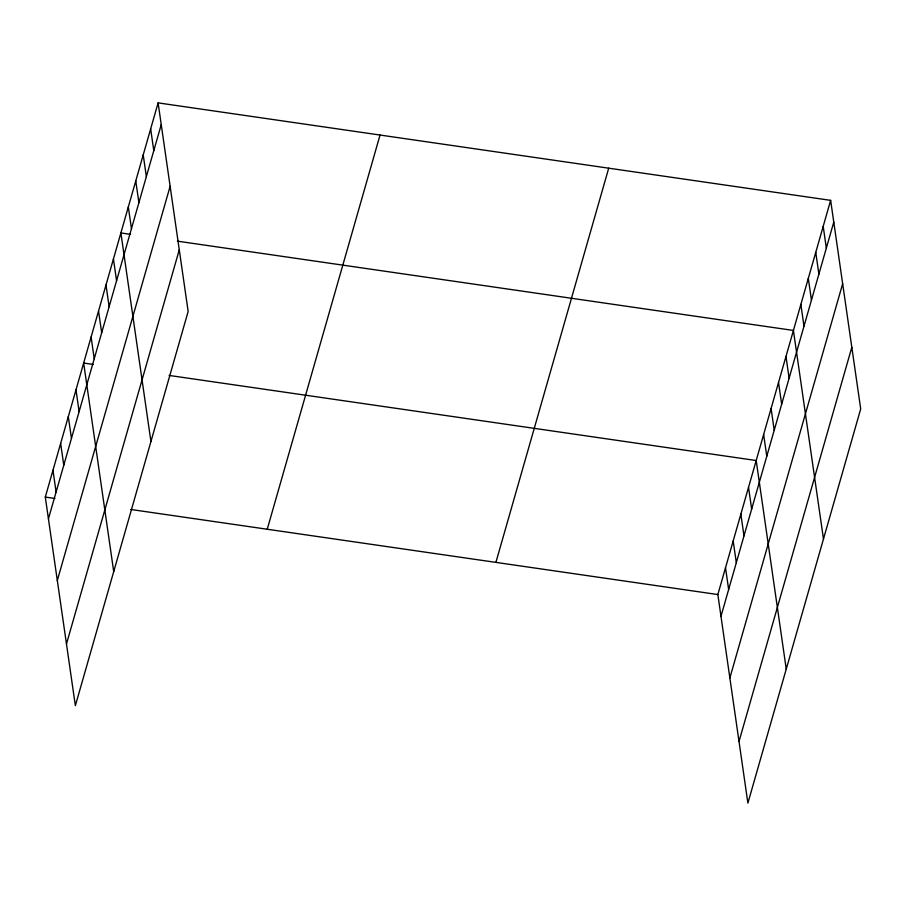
<?xml version="1.0" encoding="UTF-8"?>
<svg xmlns="http://www.w3.org/2000/svg" width="906" height="906" viewBox="0 0 906 906"><rect width="100%" height="100%" fill="white"/><g stroke="black" fill="none" stroke-linecap="round" stroke-linejoin="round"><path stroke-width="1.36" d="M158.108 102.876L188.154 311.449L75.357 705.649L45.3 497.077L158.108 102.876L830.643 200.351L860.7 408.923L747.892 803.124L717.846 594.551L830.643 200.351M48.437 518.832L161.234 124.632M57.316 580.486L170.124 186.274M66.466 644.007L179.275 249.796M267.236 529.251L380.044 135.039M495.899 562.388L608.707 168.176M720.972 616.318L833.78 222.106M729.862 677.96L842.659 283.748M739.013 741.482L851.821 347.27M130.532 234.36L120.883 232.955L150.928 441.528M177.395 241.155L793.418 330.441L823.475 539.013M93.307 364.45L83.658 363.046L113.714 571.618M169.116 375.435L756.193 460.52L786.249 669.092M45.3 497.077L54.949 498.481M130.77 509.466L717.846 594.551M823.203 226.364L826.34 248.119M815.751 252.378L818.888 274.144M808.311 278.402L811.448 300.158M800.859 304.416L803.996 326.171M785.978 356.454L789.115 378.21M778.526 382.468L781.663 404.223M771.085 408.493L774.222 430.248M763.645 434.506L766.77 456.262M748.526 487.326L751.663 509.093M740.848 514.132L743.985 535.899M733.181 540.939L736.318 562.705M725.513 567.745L728.65 589.512M150.656 128.89L153.794 150.645M143.216 154.903L146.353 176.659M135.764 180.928L138.901 202.684M128.324 206.942L131.461 228.697M113.431 258.98L116.568 280.735M105.991 284.994L109.128 306.749M98.539 311.018L101.676 332.774M91.098 337.032L94.235 358.787M75.979 389.852L79.116 411.607M68.312 416.658L71.449 438.413M60.645 443.464L63.771 465.22M52.967 470.271L56.104 492.026"/></g></svg>
